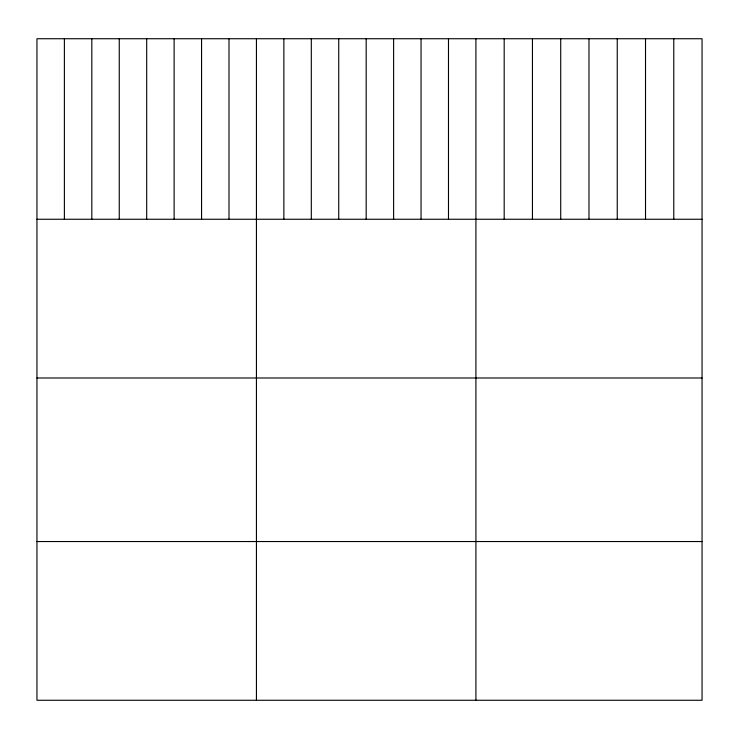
<?xml version="1.0" encoding="UTF-8"?>
<svg xmlns="http://www.w3.org/2000/svg" width="739" height="739" viewBox="0 0 739 739"><rect width="100%" height="100%" fill="white"/><g stroke="black" fill="none" stroke-linecap="round" stroke-linejoin="round"><path stroke-width="1.11" d="M702.05 219.252L702.05 700.267L36.95 700.267L36.95 38.733L702.05 38.733L702.05 219.252L36.95 219.252M36.95 377.989L702.05 377.989M36.95 541.539L702.05 541.539M673.783 38.733L673.783 219.252M645.516 38.733L645.516 219.252M617.25 38.733L617.25 219.252M588.983 38.733L588.983 219.252M560.716 38.733L560.716 219.252M532.449 38.733L532.449 219.252M504.183 38.733L504.183 219.252M475.916 38.733L475.916 700.267M448.481 38.733L448.481 219.252M421.045 38.733L421.045 219.252M393.61 38.733L393.61 219.252M366.174 38.733L366.174 219.252M338.739 38.733L338.739 219.252M311.304 38.733L311.304 219.252M283.868 38.733L283.868 219.252M256.433 38.733L256.433 700.267M228.998 38.733L228.998 219.252M201.562 38.733L201.562 219.252M174.127 38.733L174.127 219.252M146.691 38.733L146.691 219.252M119.256 38.733L119.256 219.252M91.821 38.733L91.821 219.252M64.385 38.733L64.385 219.252"/></g></svg>
